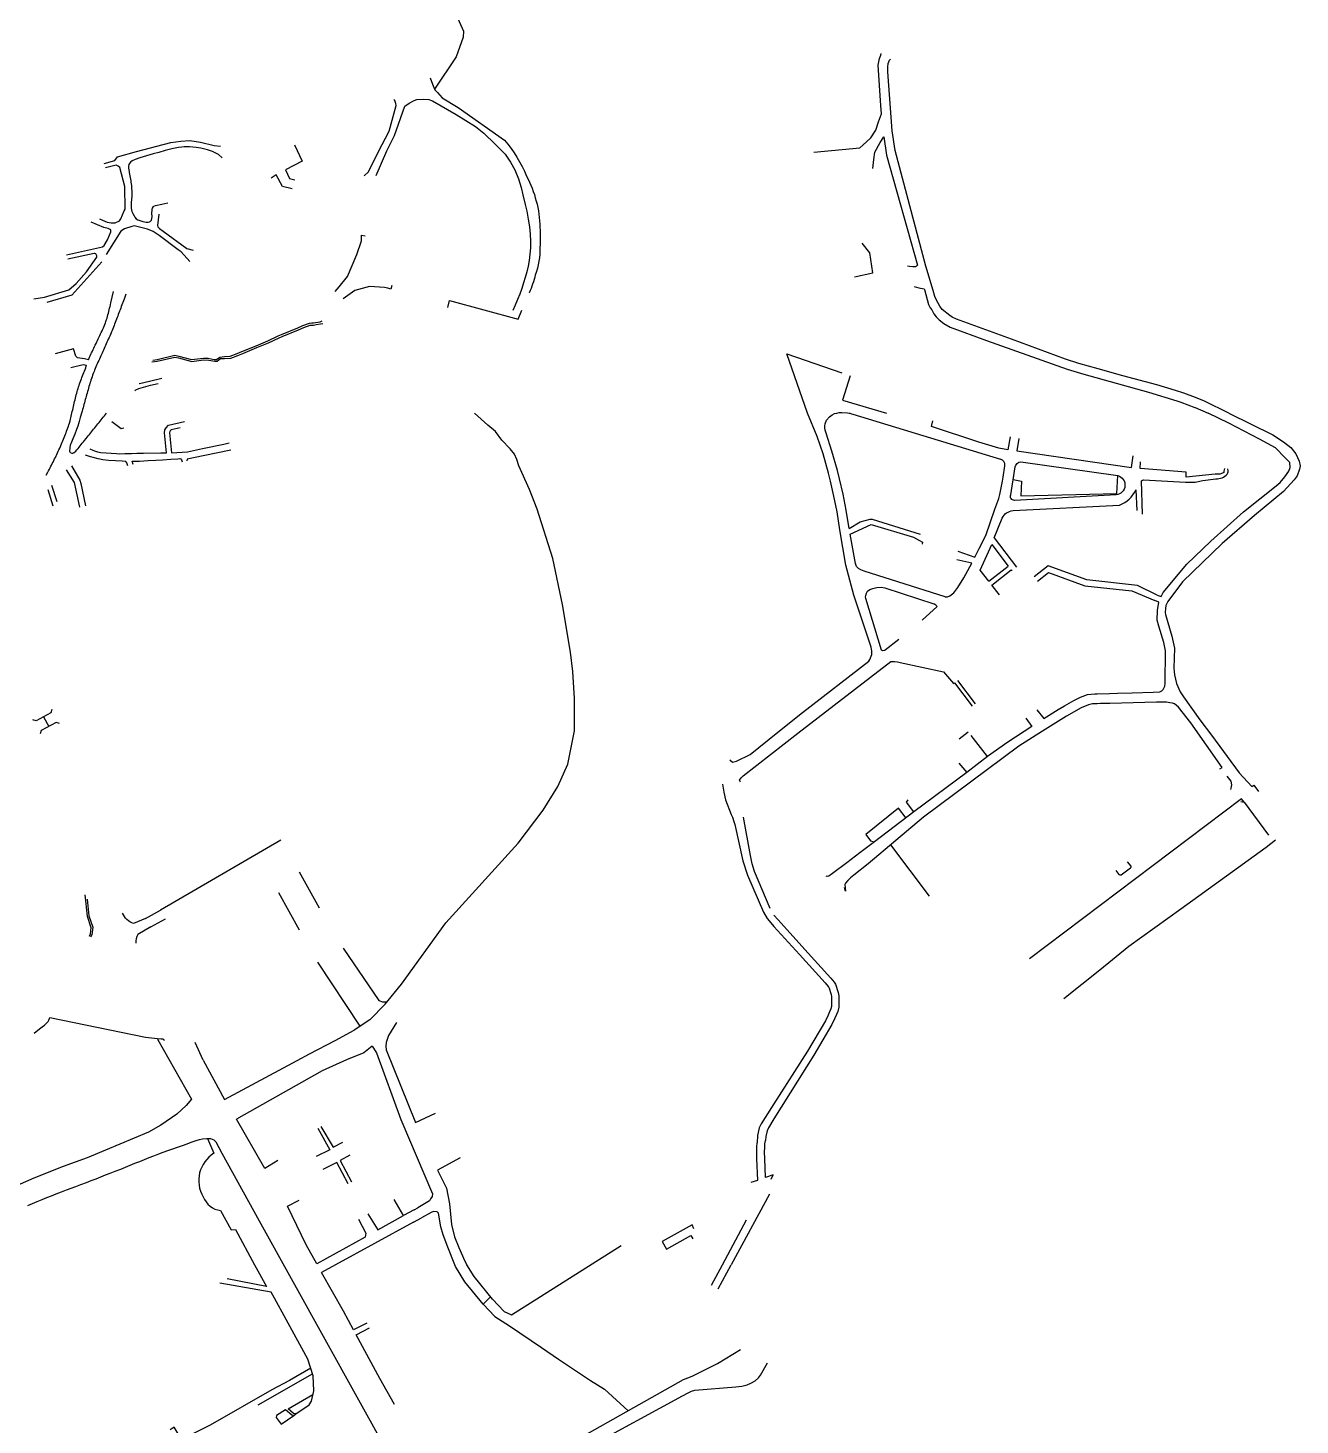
# Model space of a CAD drawing. Header units: inches. Extents: x 115195 to 116809, y 149977 to 152334.
# Drawn here: x 116062 to 116809, y 150406 to 151226 of the extents above; entities that cross this region are included whole.
import ezdxf

# ---------------------------------------------------------------- set-up
doc = ezdxf.new("R2010")
doc.units = ezdxf.units.IN
doc.header["$MEASUREMENT"] = 0
doc.layers.add('Alley', color=7, linetype='Continuous', true_color=0x005ce6)

msp = doc.modelspace()

# ---------------------------------------------------------------- linework, layer by layer
at = {"layer": 'Alley'}
for p, q in [((116075.67, 150957.63), (116078.64, 150948.06)), ((116073.45, 150955.2), (116076.42, 150945.63)), ((116629.35, 150926.7), (116642.37, 150909.54)), ((116627.91, 150922.82), (116637.65, 150910.2)), ((116626.18, 150901.23), (116637.65, 150910.2)), ((116627.95, 150898.93), (116639.42, 150907.91)), ((116639.42, 150907.91), (116639.8, 150907.41)), ((116632.39, 150893.29), (116627.97, 150898.94)), ((116606.04, 150841.63), (116616.48, 150827.88)), ((116607.78, 150842.95), (116618.22, 150829.2)), ((116075.81, 150825.94), (116075.23, 150824.02)), ((116066.52, 150819.36), (116064.6, 150819.93)), ((116075.23, 150824.02), (116066.52, 150819.36)), ((116078.28, 150818.33), (116069.57, 150813.66)), ((116070.87, 150821.69), (116073.92, 150815.99)), ((116080.2, 150817.75), (116078.28, 150818.33)), ((116069.57, 150813.66), (116068.99, 150811.75)), ((116608.73, 150808.71), (116614.16, 150812.83)), ((116625.47, 150798.33), (116615.84, 150810.74)), ((116608.5, 150794.48), (116613.25, 150789.06)), ((116762, 150791.18), (116763.22, 150791.91)), ((116774.21, 150771.85), (116776.19, 150771.56)), ((116776.19, 150771.56), (116790.59, 150752.1)), ((116210.32, 150749.26), (116139.58, 150708.16)), ((116591.41, 150716.3), (116568.69, 150746.48)), ((116221.08, 150730.67), (116232.87, 150709.52)), ((116221.33, 150696.48), (116209.18, 150718.24)), ((116130.78, 150703.34), (116139.58, 150708.16)), ((116133.84, 150698.32), (116142.62, 150703.04)), ((116256.87, 150639.98), (116232.02, 150677.66)), ((116164.63, 150620.03), (116159.94, 150630.47)), ((116500, 150594.52), (116494.79, 150586.39)), ((116497.44, 150541.38), (116474.92, 150500)), ((116288.57, 150532.23), (116282.45, 150528.83)), ((116288.57, 150532.23), (116290.83, 150533.42)), ((116288.14, 150525.01), (116242.37, 150500)), ((116288.14, 150525.01), (116292.94, 150527.56)), ((116469.71, 150500), (116483.86, 150526.4)), ((116242.37, 150500), (116234.13, 150495.49)), ((116463.25, 150487.95), (116469.71, 150500)), ((116467.19, 150485.79), (116474.92, 150500)), ((116333.46, 150481.15), (116329.1, 150476.73)), ((116196.93, 150417.64), (116228.97, 150435.84)), ((116210.57, 150406.42), (116217.84, 150411.42)), ((116217.84, 150411.42), (116219.19, 150412.36))]:
    msp.add_line(p, q, dxfattribs=at)
for points in [[(116383.09, 151279.68), (116376.18, 151272.78), (116354.65, 151251.63), (116344.96, 151253.61, 0.165507), (116343.68, 151253.45), (116334.24, 151248.83), (116313.38, 151238.21, 0.400399), (116312.46, 151235.61), (116317.57, 151224.27), (116317.46, 151220.79), (116313.3, 151209.09), (116300.62, 151190.11)], [(116297.99, 151196.75), (116299.36, 151193.2), (116300.74, 151189.81), (116302.43, 151188.12), (116305.01, 151185.11), (116314.56, 151179.35), (116341.61, 151160.22, -0.085797), (116354.62, 151139.17, -0.115575), (116362.53, 151108.87, -0.034049), (116362.53, 151097.43, -0.093936), (116359.78, 151081.06, -0.050124), (116356.17, 151070.61), (116356.17, 151070.59)], [(116474.03, 150796.34), (116475.68, 150794.97), (116477.98, 150795.61), (116486.06, 150799.56), (116502.24, 150812.66), (116516.7, 150824.26), (116555.63, 150854.36, 0.264023), (116557.04, 150862.54), (116546.97, 150893.09), (116542.12, 150910.75), (116538.73, 150931.44), (116537.03, 150941.99), (116535.23, 150951.18), (116533.21, 150960.01), (116532, 150964.77), (116528.8, 150976), (116525.42, 150986.33), (116519.66, 151000)], [(116608.09, 150919.01), (116617.96, 150915.34), (116620.44, 150920.48), (116624.48, 150928.18), (116629.81, 150943.65), (116632.11, 150949.77), (116632.7, 150952.13), (116634.21, 150959.94), (116634.62, 150962.31), (116635.65, 150968.99, 0.38894), (116632.99, 150972.97)], [(116741.8, 150959.45), (116747.46, 150959.52), (116751.94, 150960.35), (116759.49, 150961.47, 0.228103), (116766.27, 150964.11, 0.180999), (116766.65, 150967.15), (116766.66, 150967.29)], [(116629.35, 150926.7), (116634.04, 150938.35, -0.256841), (116640.42, 150942.77), (116702.99, 150946.02, 0.202487), (116712.59, 150954.84), (116713.12, 150942.88)], [(116130.78, 150703.34), (116123.78, 150700.37, -0.223781), (116117.32, 150706.48)], [(116133.84, 150698.32), (116126.37, 150693.87, 0.183066), (116125.14, 150688.71)], [(116167.26, 150574.01), (116171.01, 150565.44, 0.408502), (116164.7, 150539.8, 0.271602), (116174.91, 150531.77), (116181.22, 150520.37), (116183.71, 150520.66), (116194.85, 150500)]]:
    msp.add_lwpolyline(points, format="xyb", dxfattribs=at)
for points in [[(116523.35, 151153.12), (116550.49, 151155.81), (116552.22, 151157.23), (116556.96, 151161.66), (116559.74, 151166.08), (116561.49, 151170.98), (116563.08, 151175.61), (116562.69, 151180.55), (116561.24, 151204.19), (116561.9, 151208.25), (116562.84, 151210.19), (116563.04, 151211.18)], [(116767.1, 151000), (116752.9, 151007.02), (116747.57, 151009.2), (116740.76, 151011.69), (116735.83, 151013.29), (116724.81, 151016.57), (116704.86, 151021.92), (116690.43, 151026), (116679.12, 151029.2), (116671.17, 151031.6), (116639.48, 151043.48), (116607.12, 151055.11), (116604.64, 151056.3), (116603.33, 151057.22), (116598.76, 151060.88), (116597.44, 151062.8), (116595.43, 151066.34), (116594.51, 151068.43), (116593.46, 151071.93), (116589.26, 151086.29), (116571.21, 151154.25), (116569.46, 151165.74), (116566.82, 151200.4), (116566.86, 151203.34), (116567.04, 151205.19), (116567.85, 151207.13), (116568.5, 151207.81)], [(116259.33, 151139.32), (116261.86, 151141.59), (116267.58, 151153.62), (116273.96, 151165.59), (116278.06, 151180.66), (116277.92, 151181.77), (116277.24, 151183.55), (116276.59, 151184.11)], [(116266.25, 151139.53), (116272.48, 151154.05), (116277.06, 151163.06), (116283.23, 151180.12), (116285.63, 151182.05), (116288.54, 151183.59), (116290.21, 151184.01), (116294.27, 151184.36), (116297.25, 151184.14), (116299.3, 151183.25), (116313.32, 151175.36), (116324.59, 151168.33), (116329.52, 151164.28), (116336.21, 151157.81), (116340.93, 151153.1), (116342.01, 151152.02), (116345.25, 151147.35), (116347.7, 151142.72), (116349.89, 151137.62), (116351.46, 151132.37), (116352.42, 151128.04), (116353.84, 151122.41), (116354.8, 151118.58), (116355.65, 151113.9), (116356.29, 151109.4), (116356.71, 151105.08), (116356.91, 151100.95), (116356.9, 151097), (116356.67, 151093.24), (116356.23, 151089.65), (116355.58, 151086.25), (116354.77, 151082.95), (116353.87, 151079.66), (116352.88, 151076.38), (116351.8, 151073.12), (116350.63, 151069.86), (116349.37, 151066.62), (116348.02, 151063.39), (116346.58, 151060.18)], [(116558.14, 151143.65), (116558.71, 151148.8), (116559.25, 151153.27), (116562.41, 151158.93), (116564.44, 151162.24), (116566.14, 151151.44), (116584.32, 151086.8), (116583.78, 151086.25), (116583.05, 151085.88), (116581.63, 151085.88), (116579.51, 151086.09), (116578.47, 151086.31)], [(116106.6, 151146.6), (116112.86, 151148.29), (116114.29, 151150.54), (116125.45, 151153.57), (116145.61, 151158.81), (116151.59, 151159.73), (116156.75, 151159.96), (116163.04, 151159.05), (116171.2, 151157.14), (116174.86, 151156.75)], [(116175.83, 151149.85), (116173.7, 151151.82), (116170.15, 151153.62), (116167.29, 151154.54), (116163.39, 151155.48), (116160.62, 151155.93), (116156.62, 151156.23), (116153.61, 151156.28), (116152.19, 151156.2), (116150.22, 151155.91), (116146.32, 151155.05), (116142.43, 151154.08), (116138.54, 151153.08), (116135.23, 151152.2), (116131.37, 151151.11), (116127.55, 151149.94), (116124.72, 151148.94), (116122.95, 151148.12), (116121.97, 151147.4), (116121.33, 151146.62), (116120.97, 151145.88), (116120.81, 151144.89), (116120.83, 151143.86), (116120.95, 151142.86), (116121.11, 151141.88), (116121.22, 151141.3), (116121.41, 151140.33), (116121.6, 151139.34), (116121.79, 151138.36), (116121.98, 151137.38), (116122.15, 151136.39), (116122.27, 151135.59), (116122.4, 151134.59), (116122.51, 151133.6), (116122.6, 151132.6), (116122.67, 151131.6), (116122.73, 151130.6), (116122.77, 151129.6), (116122.78, 151128.6), (116122.77, 151128.04), (116122.72, 151127.04), (116122.64, 151126.04), (116122.55, 151125.04), (116122.46, 151124.04), (116122.39, 151123.04), (116122.34, 151122.04), (116122.36, 151121.04), (116122.42, 151120.26), (116122.6, 151119.27), (116122.87, 151118.3), (116123.34, 151117.16), (116124.06, 151115.88), (116124.63, 151114.95), (116125.38, 151114), (116126.27, 151113.45), (116129.25, 151112.47), (116130.21, 151112.2), (116131.22, 151112.01), (116132.29, 151112), (116133.23, 151112.34), (116133.55, 151112.53), (116134.26, 151113.25), (116134.59, 151114.16), (116134.65, 151115.19), (116134.63, 151115.75), (116134.59, 151116.79), (116134.58, 151117.81), (116134.63, 151118.81), (116134.8, 151119.78), (116135, 151120.4), (116135.54, 151121.29), (116135.72, 151121.47), (116136.62, 151121.87), (116140.31, 151122.59), (116143.88, 151123.39)], [(116218.24, 151157.46), (116222.92, 151147.97), (116213.04, 151142.73), (116215.47, 151137.81), (116218.5, 151136.88)], [(116103.87, 151114.12), (116105.46, 151113.26), (116108.31, 151112.17), (116110.63, 151111.62), (116112.96, 151111.79), (116115.6, 151112.91), (116116.32, 151113.98), (116118.31, 151118.67), (116118.85, 151119.74), (116118.74, 151133.05), (116115.74, 151144.13), (116114.68, 151145.03), (116113.61, 151145.57), (116107.38, 151143.95)], [(116216.95, 151131.69), (116211.32, 151133.05), (116207.64, 151139.81), (116204.53, 151137.99)], [(116084.48, 151092.9), (116105.6, 151097.58), (116106.5, 151098.29), (116108.5, 151101.74), (116110.52, 151106.32), (116110.34, 151107.57), (116108.91, 151108.3), (116106.42, 151109.02), (116098.9, 151112.11)], [(116138.58, 151116.74), (116137.91, 151110.07), (116138.07, 151109.26), (116138.98, 151108.33), (116141.16, 151106.89), (116155.07, 151096.7), (116158.84, 151095.66)], [(116156.76, 151088.92), (116151.73, 151094.74), (116150.07, 151095.88), (116138.88, 151104.22), (116135.22, 151106.68), (116131.97, 151108.01), (116124.2, 151109.95), (116122.77, 151109.6), (116118.48, 151108.19), (116116.33, 151106.77), (116107.64, 151093.15)], [(116242.18, 151071.47), (116244.61, 151074.16), (116249.49, 151080.28), (116254.95, 151093.12), (116257.75, 151101.22), (116257.67, 151104.47), (116259.87, 151103.97)], [(116547.39, 151080.08), (116558.09, 151082.4), (116556.24, 151094.06), (116551.76, 151099.84)], [(116065.28, 151067.1), (116071.55, 151068.14), (116085.84, 151072.34), (116090.15, 151076.1), (116096.12, 151082.92), (116102.16, 151091.62), (116102.17, 151092.34), (116101.63, 151093.42), (116101.1, 151093.6), (116100.56, 151093.6), (116085.18, 151090.39)], [(116105.2, 151088.74), (116087.59, 151069.14), (116072.85, 151064.87)], [(116097.3, 151031.27), (116097.88, 151032.73), (116098.31, 151033.63), (116098.73, 151034.53), (116099.16, 151035.44), (116099.59, 151036.34), (116100.02, 151037.24), (116100.45, 151038.15), (116100.88, 151039.05), (116101.31, 151039.95), (116101.74, 151040.86), (116102.17, 151041.76), (116102.6, 151042.66), (116103.03, 151043.57), (116103.56, 151044.68), (116103.99, 151045.59), (116104.42, 151046.49), (116104.84, 151047.4), (116105.26, 151048.31), (116105.68, 151049.22), (116106.09, 151050.14), (116106.48, 151051.05), (116106.87, 151051.98), (116107.23, 151052.91), (116107.58, 151053.84), (116107.93, 151054.85), (116108.23, 151055.8), (116108.51, 151056.76), (116108.77, 151057.72), (116109.02, 151058.69), (116109.26, 151059.66), (116109.49, 151060.64), (116109.72, 151061.61), (116109.95, 151062.59), (116110.19, 151063.56), (116110.49, 151064.76), (116111.98, 151071.29)], [(116275.54, 151074.96), (116274.83, 151072.81), (116273.06, 151073.3), (116271.14, 151073.74), (116262.44, 151074.22), (116253.82, 151071.92), (116249.7, 151069.1), (116246.85, 151067.03)], [(116582.25, 151074.28), (116585.15, 151073.48), (116588.21, 151072.96), (116588.33, 151072.55), (116590.81, 151063.72), (116591.72, 151061.8), (116592.74, 151060.57), (116593.96, 151058.29), (116595.22, 151056.56), (116597.1, 151054.8), (116599.81, 151052.57), (116603.51, 151050.5), (116624.8, 151042.67), (116672.16, 151025.72), (116681.96, 151022.76), (116720.09, 151012.28), (116736.61, 151007.19), (116738.98, 151006.36), (116747.27, 151003.32), (116747.38, 151003.22), (116755.02, 151000)], [(116119.15, 151069.8), (116118.34, 151066.83), (116116.6, 151062.56), (116116.25, 151061.63), (116115.89, 151060.69), (116115.54, 151059.76), (116115.18, 151058.82), (116114.83, 151057.89), (116114.47, 151056.95), (116114.11, 151056.02), (116113.75, 151055.09), (116113.39, 151054.15), (116113.03, 151053.22), (116112.67, 151052.29), (116112.3, 151051.36), (116111.93, 151050.43), (116111.56, 151049.5), (116111.18, 151048.57), (116110.8, 151047.65), (116110.55, 151047.06), (116110.16, 151046.14), (116109.77, 151045.22), (116109.37, 151044.3), (116108.96, 151043.39), (116108.56, 151042.48), (116108.15, 151041.56), (116107.74, 151040.65), (116107.33, 151039.74), (116106.91, 151038.83), (116106.5, 151037.92), (116106.08, 151037.01), (116105.67, 151036.1), (116105.26, 151035.19), (116104.92, 151034.46), (116104.51, 151033.55), (116104.1, 151032.63), (116103.69, 151031.72), (116103.29, 151030.8), (116102.88, 151029.89), (116102.48, 151028.97), (116102.09, 151028.05), (116101.69, 151027.13), (116101.31, 151026.21), (116100.93, 151025.29), (116100.56, 151024.36), (116100.1, 151023.15), (116099.75, 151022.21), (116099.42, 151021.27), (116099.1, 151020.33), (116098.78, 151019.38), (116098.48, 151018.43), (116098.17, 151017.47), (116097.88, 151016.52), (116097.59, 151015.56), (116097.3, 151014.6), (116097.03, 151013.67), (116096.75, 151012.71), (116096.48, 151011.75), (116096.21, 151010.79), (116095.94, 151009.82), (116095.67, 151008.86), (116095.41, 151007.89), (116095.15, 151006.93), (116094.89, 151005.96), (116094.62, 151005), (116094.36, 151004.03), (116094.1, 151003.07), (116093.84, 151002.1), (116093.57, 151001.14), (116093.26, 151000)], [(116308.39, 151062.03), (116309.45, 151066.07), (116349.77, 151055.16), (116351.9, 151060.48)], [(116134.5, 151030.07), (116137.75, 151030.45), (116148.02, 151032.79), (116150.2, 151032.45), (116157.95, 151030.36), (116164.87, 151031.26), (116168.03, 151031.02), (116171.47, 151030.43), (116172.92, 151030.52), (116174.86, 151031.96), (116177.3, 151032.07), (116180.98, 151032.33), (116185.02, 151033.77), (116187.93, 151034.96), (116196.24, 151038.43), (116203.12, 151041.28), (116209.23, 151044.17), (116211.14, 151044.89), (116220.75, 151048.97), (116223.74, 151050.31), (116227.44, 151051.52), (116228.55, 151051.71), (116229.58, 151051.7), (116230.97, 151051.91), (116233.69, 151052.45), (116234.91, 151052.6)], [(116135.16, 151031.14), (116137.62, 151031.55), (116148.01, 151033.98), (116150.38, 151033.51), (116157.8, 151031.52), (116164.91, 151032.19), (116167.68, 151032.17), (116171.23, 151031.5), (116172.6, 151031.49), (116174.51, 151032.91), (116177.2, 151033.3), (116180.59, 151033.5), (116184.61, 151034.94), (116187.46, 151036.1), (116195.77, 151039.57), (116202.62, 151042.4), (116208.74, 151045.3), (116210.68, 151046.04), (116220.26, 151050.1), (116223.29, 151051.46), (116227.15, 151052.72), (116228.45, 151052.94), (116229.49, 151052.93), (116230.75, 151053.13), (116233.37, 151053.65), (116234.6, 151054.06)], [(116097.3, 151031.27), (116095.02, 151031.84), (116090.82, 151032.35), (116089.92, 151033.33), (116088.43, 151037.64), (116077.79, 151034.8)], [(116519.66, 151000), (116507.53, 151034.71), (116539.95, 151023.54)], [(116086.96, 151026.83), (116094.2, 151028.59), (116096.14, 151028.1)], [(116087.55, 151000), (116087.79, 151000.97), (116088.02, 151001.94), (116088.26, 151002.92), (116088.49, 151003.89), (116088.72, 151004.86), (116088.96, 151005.83), (116089.19, 151006.81), (116089.43, 151007.78), (116089.67, 151008.75), (116089.91, 151009.72), (116090.16, 151010.69), (116090.42, 151011.65), (116090.68, 151012.62), (116090.91, 151013.4), (116091.2, 151014.36), (116091.49, 151015.32), (116091.8, 151016.27), (116092.12, 151017.22), (116092.45, 151018.16), (116092.77, 151019.08), (116093.12, 151020.02), (116093.47, 151020.95), (116093.83, 151021.89), (116094.19, 151022.82), (116094.56, 151023.75), (116094.93, 151024.68), (116095.3, 151025.61), (116095.67, 151026.54), (116096.03, 151027.47), (116096.14, 151028.1)], [(116544.81, 151021.87), (116540.29, 151007.5), (116566.07, 151000)], [(116124.49, 151013.1), (116125.15, 151013.63), (116126.87, 151014.43), (116133.72, 151016.38), (116138.26, 151017.32)], [(116127.09, 151017.36), (116127.31, 151017.33), (116133.14, 151018.75), (116140.33, 151020.49)], [(116072.39, 150963.48), (116073.38, 150965.22), (116073.86, 150966.1), (116074.34, 150966.98), (116074.8, 150967.87), (116075.26, 150968.76), (116075.62, 150969.48), (116076.07, 150970.37), (116076.51, 150971.27), (116076.96, 150972.16), (116077.4, 150973.06), (116077.84, 150973.96), (116078.27, 150974.86), (116078.7, 150975.76), (116079.13, 150976.67), (116079.56, 150977.57), (116079.98, 150978.48), (116080.39, 150979.39), (116080.8, 150980.3), (116081.12, 150981.02), (116081.52, 150981.94), (116081.91, 150982.87), (116082.29, 150983.79), (116082.66, 150984.72), (116083.04, 150985.65), (116083.4, 150986.58), (116083.76, 150987.52), (116084.12, 150988.45), (116084.47, 150989.39), (116084.81, 150990.33), (116085.15, 150991.27), (116085.47, 150992.22), (116085.79, 150993.17), (116086.09, 150994.12), (116086.45, 150995.36), (116086.71, 150996.33), (116086.95, 150997.3), (116087.18, 150998.27), (116087.41, 150999.24), (116087.55, 151000)], [(116093.26, 151000), (116092.43, 150997.37), (116091.86, 150995.15), (116090.96, 150992.29), (116090.29, 150990.4), (116089.25, 150987.59), (116088.15, 150984.79), (116087, 150982.02), (116086.61, 150981.1), (116086.34, 150979.62), (116086.22, 150977.63), (116086.59, 150976.86), (116087.51, 150976.43), (116088.1, 150976.44), (116088.99, 150976.87), (116089.79, 150977.64), (116090.48, 150978.42), (116091.15, 150979.19), (116091.8, 150979.96), (116092.44, 150980.73), (116093.07, 150981.5), (116093.69, 150982.27), (116094.3, 150983.04), (116094.92, 150983.81), (116095.95, 150985.11), (116096.57, 150985.88), (116097.2, 150986.65), (116097.83, 150987.43), (116098.46, 150988.2), (116099.09, 150988.98), (116099.72, 150989.75), (116100.35, 150990.53), (116100.99, 150991.3), (116101.62, 150992.08), (116102.25, 150992.86), (116102.88, 150993.64), (116103.51, 150994.42), (116104.14, 150995.2), (116104.77, 150995.98), (116105.39, 150996.77), (116106.01, 150997.56), (116106.7, 150998.46), (116107.3, 150999.26), (116107.86, 151000)], [(116271.6, 150652.98), (116281.24, 150664.71), (116307.32, 150700.63), (116349.64, 150747.43), (116364.5, 150766.84), (116373.1, 150780.8), (116378.98, 150793.92), (116382.89, 150813.4), (116382.77, 150832.37), (116381.81, 150848.27), (116380.52, 150859.6), (116375.78, 150887.66), (116370.13, 150914.6), (116360.94, 150943.62), (116356.37, 150955.18), (116350.17, 150969.07), (116348.92, 150972.72), (116347.49, 150975.81), (116345, 150979), (116340.21, 150984.15), (116336.37, 150989.14), (116331.86, 150992.88), (116323.99, 151000)], [(116544.18, 150932.21), (116542.44, 150942.96), (116540.6, 150952.32), (116538.54, 150961.3), (116537.3, 150966.2), (116534.05, 150977.6), (116530.57, 150988.25), (116530.08, 150989.89), (116529.86, 150991.37), (116529.84, 150992.58), (116530.05, 150993.68), (116530.85, 150995.81), (116532.59, 150997.82), (116534.16, 150999.02), (116535.62, 150999.7), (116536.88, 151000)], [(116536.88, 151000), (116538.22, 151000.24), (116539.89, 151000.37), (116543.16, 151000.23), (116544.2, 151000)], [(116544.2, 151000), (116544.52, 150999.9), (116545.49, 150999.65), (116546.26, 150999.37), (116632.99, 150972.97)], [(116725.19, 150893.16), (116727.54, 150892.25), (116728.64, 150894.74), (116742.46, 150911.23), (116756.64, 150924.71), (116775.89, 150941.94), (116794.99, 150957.24), (116797.39, 150959.19), (116800.18, 150962.58), (116802.47, 150965.96), (116803.17, 150967.96), (116802.97, 150970.95), (116800.06, 150973.84), (116794.69, 150979.55), (116785.22, 150984.73), (116767.25, 150994.03), (116755.02, 151000)], [(116767.1, 151000), (116793.03, 150987.24), (116799.35, 150983.07), (116803.61, 150979.71), (116806.51, 150975.98), (116808.48, 150971.75), (116809.04, 150969.04), (116808.71, 150967.02), (116807.26, 150963.19), (116805.66, 150960.86), (116799.22, 150953.94), (116782.24, 150939.78), (116763.36, 150923.46), (116740.01, 150900.96), (116731.29, 150889.46), (116730.28, 150887.08), (116729.97, 150885.26), (116729.82, 150882.99), (116730.04, 150881.83), (116733.65, 150869.01), (116735.37, 150861.99), (116734.96, 150850.32), (116735.24, 150846.33), (116736.47, 150841.23), (116738.68, 150836.32), (116740.62, 150833.44), (116750.18, 150819.97), (116757, 150810.99), (116773.26, 150788.8), (116780.63, 150780.7), (116781.83, 150781.59), (116784.62, 150777.81)], [(116098.01, 150978.96), (116099.96, 150978.19), (116100.86, 150977.82), (116102.52, 150977.29), (116104.48, 150976.94), (116107.7, 150976.61), (116110.71, 150976.38), (116113.7, 150976.21), (116115.69, 150976.15), (116118.67, 150976.19), (116122.64, 150976.33), (116125.63, 150976.43), (116127.64, 150976.46), (116129.67, 150976.42), (116139.84, 150976.67), (116143.14, 150976.57), (116141.93, 150988.47), (116142.21, 150990.16), (116142.88, 150991.34), (116144.26, 150992.88), (116153.73, 150994.98)], [(116118.1, 150991.11), (116116.46, 150990.67), (116111, 150994.94)], [(116151.26, 150991.27), (116145.84, 150990.15), (116145.33, 150989.58), (116145.08, 150989.13), (116144.95, 150988.38), (116146.14, 150976.65), (116155.53, 150977.2), (116164.36, 150979.19), (116176.87, 150981.84), (116180.03, 150982.47)], [(116638.67, 150985.98), (116637.36, 150978.35), (116632.18, 150979.49), (116620.37, 150982.94), (116592.52, 150992.18), (116593.22, 150995.47)], [(116643.83, 150985.16), (116642.65, 150977.87), (116710.05, 150968.07), (116711, 150974.86)], [(116120.45, 150969.1), (116119.92, 150970.83), (116119.18, 150971.61), (116117.1, 150971.67), (116113.09, 150971.93), (116109.1, 150972.23), (116105.8, 150972.6), (116102.91, 150973.11), (116100.01, 150973.87), (116098.52, 150974.39), (116095.56, 150975.19)], [(116123.51, 150969.8), (116122.99, 150971.72), (116127.3, 150971.8), (116132.28, 150972.08), (116136.8, 150972.34), (116140.71, 150972.57), (116145.67, 150972.88), (116149.85, 150973.2), (116150.53, 150973.25), (116151.48, 150973.14), (116152, 150972.5), (116152.34, 150971.31)], [(116180.96, 150978.22), (116164.74, 150974.8), (116155.37, 150972.98), (116155.01, 150972.02)], [(116092.17, 150944.75), (116089.13, 150959.17), (116084.36, 150966.72)], [(116087.25, 150968.97), (116092.18, 150960.65), (116092.8, 150958.67), (116095.59, 150945.63)], [(116742.06, 150962.31), (116742.1, 150965.33), (116715.09, 150967.43), (116715.3, 150971.41)], [(116764.57, 150967.4), (116764.46, 150966.75), (116764.34, 150965.85), (116764.22, 150965.12), (116763.53, 150964.68), (116761.85, 150964.22), (116759.18, 150964.19), (116742.06, 150962.31)], [(116640.51, 150960.94), (116645.38, 150959.98), (116645.04, 150951.39), (116701.47, 150952.75), (116701.96, 150963.28)], [(116716.41, 150940.68), (116715.94, 150960.29), (116716.5, 150960.56), (116717.07, 150960.74), (116741.8, 150959.45)], [(116544.18, 150932.21), (116550.61, 150936.11), (116556.57, 150937.64), (116557.59, 150937.72), (116585.92, 150928.94)], [(116544.68, 150928.95), (116557.09, 150934.65), (116581.93, 150927.2), (116587.28, 150924.17), (116586.99, 150922.99)], [(116600.62, 150892.14), (116553, 150907.22), (116550.98, 150907.91), (116549.59, 150908.77), (116548.44, 150909.94), (116547.79, 150911.63), (116544.68, 150928.95)], [(116626.18, 150901.23), (116621.11, 150907.71), (116627.91, 150922.82)], [(116600.62, 150892.14), (116601.89, 150892.18), (116603.31, 150892.79), (116605.56, 150894.5), (116608.06, 150897.63), (116611.44, 150903.25), (116616.23, 150911.88), (116607.5, 150913.75)], [(116725.19, 150893.16), (116713.45, 150898.83), (116683.73, 150902.1), (116661.09, 150910.25), (116652.76, 150903.91)], [(116654.76, 150901.3), (116661.32, 150906.3), (116682.52, 150898.6), (116710.24, 150895.61), (116723.67, 150889.87)], [(116573.42, 150867.01), (116565.23, 150860.73), (116564.88, 150860.61), (116563.91, 150860.46), (116563.59, 150860.53), (116563.24, 150860.77), (116553.96, 150891.14), (116553.85, 150892.04), (116553.92, 150892.97), (116554.27, 150894.21), (116554.98, 150895.45), (116556.35, 150896.4), (116558.12, 150897.08), (116560.46, 150897.57), (116563, 150897.7), (116565.17, 150897.37), (116593.86, 150887.94)], [(116586.99, 150878.34), (116595.94, 150886.34), (116595.03, 150887.26), (116593.86, 150887.94)], [(116654.36, 150825.75), (116658.58, 150820.72), (116666.99, 150825.96), (116670.64, 150828.07), (116676.1, 150831.22), (116680.01, 150833.21), (116681.56, 150833.83), (116684.12, 150834.68), (116688.38, 150835.23), (116689.88, 150835.22), (116697.12, 150835.41), (116701.82, 150835.51), (116710.32, 150835.76), (116722.83, 150836.15), (116726.64, 150836.38), (116727.87, 150836.98), (116728.58, 150837.79), (116729.5, 150839.75), (116729.83, 150841.2), (116730.03, 150860.33), (116728.97, 150865.32), (116726.1, 150874.97), (116725.06, 150878.4), (116725.21, 150884.04), (116726.07, 150888.89), (116723.67, 150889.87)], [(116480.25, 150783.3), (116479.73, 150784.39), (116480.68, 150785.77), (116481.95, 150787.04), (116514.1, 150812.12), (116568.6, 150854.08), (116569.68, 150854.24), (116570.79, 150854.19), (116572.53, 150853.88), (116574.05, 150853.55), (116599.66, 150848.01), (116605.43, 150841.14), (116606.04, 150841.63)], [(116763.22, 150791.91), (116744.84, 150818.11), (116737.59, 150827.28), (116735.22, 150829.21), (116734.15, 150829.59), (116732.57, 150829.9), (116730.56, 150830.22), (116729.81, 150830.23), (116724.66, 150830.17), (116704.16, 150829.63), (116697.3, 150829.56), (116691.88, 150829.56), (116689.87, 150829.34), (116687.04, 150829.21), (116684.69, 150828.72), (116680.53, 150826.93), (116671.88, 150822.06), (116657.75, 150813.3), (116643.75, 150804.48), (116587.76, 150762.7), (116555.29, 150735.34), (116547, 150728.75), (116544.99, 150727.15), (116543.3, 150725.53), (116541.96, 150723.94), (116541.61, 150723.28), (116541.97, 150719.31), (116541.35, 150721.43)], [(116647.86, 150820.79), (116651.38, 150816.01), (116637.44, 150806.78), (116625.47, 150798.33), (116613.25, 150789.06), (116582.2, 150765.8), (116559.09, 150748.24), (116550.5, 150741.79), (116542.71, 150735.88), (116534.29, 150729.63), (116532.13, 150728.17), (116531.33, 150728), (116530.62, 150728.07)], [(116768.42, 150779.05), (116768.61, 150779.71), (116768.86, 150781.74), (116768.57, 150783.81), (116766.27, 150786.83)], [(116469.68, 150782.12), (116470.48, 150777.42), (116471.5, 150773.02), (116474.83, 150764.26), (116475.65, 150762.67), (116476.45, 150760.29), (116476.96, 150758.51), (116481.73, 150737.07), (116484.45, 150728.71), (116493.91, 150706.93), (116495.98, 150703.34), (116499.17, 150699.53), (116500, 150698.61)], [(116577.6, 150762.14), (116573.2, 150767.98), (116553.93, 150752.65), (116556.74, 150748.88), (116559.09, 150748.24)], [(116582.2, 150765.8), (116577.86, 150771.5), (116578.77, 150772.99)], [(116776.19, 150771.56), (116774.64, 150773.45), (116650.15, 150679.64)], [(116497.68, 150709.09), (116488.58, 150730.87), (116487.17, 150735.41), (116486.11, 150740.15), (116482.14, 150762.81)], [(116794.58, 150749.17), (116789.04, 150744.87), (116739, 150708.69), (116708.46, 150686.86), (116691.51, 150673), (116670.27, 150656.01)], [(116700.8, 150731.47), (116702.66, 150729.12), (116703.1, 150728.85), (116703.59, 150728.8), (116704.01, 150728.92), (116709.48, 150733.05), (116709.73, 150733.37), (116709.85, 150733.75), (116709.85, 150734.05), (116707.59, 150736.59)], [(116095.09, 150717.09), (116096.57, 150704.54), (116098.73, 150698.05), (116098.32, 150694), (116097.62, 150692.76)], [(116096.45, 150714.58), (116097.6, 150704.77), (116099.8, 150698.16), (116099.34, 150693.67), (116098.54, 150692.25)], [(116500, 150705.3), (116502.44, 150702.38), (116518.2, 150685.01), (116533.41, 150668.31), (116535.43, 150665.88), (116536.14, 150664.63), (116537.71, 150659.81), (116538.1, 150657.9), (116538.11, 150653.79), (116538.09, 150651.19), (116537.56, 150648.72), (116536.66, 150646.84), (116535.82, 150644.64), (116534, 150641.01), (116523.43, 150623.01), (116500, 150585.72)], [(116500, 150698.61), (116514.99, 150682.09), (116530.13, 150665.46), (116531.84, 150663.4), (116532.15, 150662.86), (116533.51, 150658.7), (116533.76, 150657.46), (116533.76, 150653.81), (116533.75, 150651.67), (116533.42, 150650.13), (116532.67, 150648.55), (116531.84, 150646.4), (116530.18, 150643.08), (116519.72, 150625.27), (116500, 150594.52)], [(116246.96, 150685.81), (116267.86, 150655.17), (116270.11, 150654.38), (116272.74, 150654.37)], [(116271.6, 150652.98), (116262.68, 150643.76), (116253.31, 150637.65)], [(116065.41, 150635.94), (116068.62, 150638.43), (116070.19, 150639.65), (116071.38, 150640.63), (116072.9, 150642), (116073.56, 150642.77), (116074.1, 150643.61), (116074.64, 150645.17), (116130.86, 150633.55), (116137.89, 150632.72), (116140.06, 150632.65), (116141.05, 150632.51), (116141.47, 150632.3), (116141.95, 150631.87)], [(116164.63, 150620.03), (116177.26, 150597), (116219.82, 150619.87), (116227.2, 150623.76), (116242.2, 150631.62), (116253.31, 150637.65)], [(116278.31, 150642.22), (116273.61, 150634.6), (116272.11, 150630.48), (116271.93, 150628.32), (116272.22, 150626.12), (116289.42, 150583.56), (116301.17, 150588.89)], [(116137.8, 150632.43), (116157.86, 150597.1), (116154.6, 150593.49), (116149.11, 150588.33), (116139.79, 150581.93), (116132.64, 150577.89), (116107.4, 150567.31), (116096.57, 150562.83), (116082.44, 150557.66), (116065.17, 150550.83), (116050.47, 150544.42), (116043.88, 150555.79), (116040.48, 150561.87), (116038.81, 150565.24), (116053.53, 150574.21), (116051.9, 150577.29), (116037.59, 150568.76), (116036.84, 150570.36)], [(116263.97, 150628.29), (116258.99, 150624.45), (116248.87, 150620.35)], [(116263.97, 150628.29), (116266.41, 150624.42), (116280.7, 150585.19), (116299.38, 150541.67), (116299.27, 150539.99), (116298.18, 150538.59), (116297.67, 150537.53), (116290.83, 150533.42)], [(116248.87, 150620.35), (116234.54, 150613.77), (116184.2, 150585.53)], [(116208.57, 150561.25), (116200.93, 150556.53), (116184.2, 150585.53)], [(116232.02, 150580.08), (116239.03, 150567.47), (116231.1, 150563.54)], [(116233.82, 150581.11), (116240.99, 150568.96), (116246.66, 150571.86)], [(116494.79, 150586.39), (116492.52, 150582.64), (116491.39, 150580.26), (116490.41, 150575.91), (116490.1, 150571.52)], [(116500, 150585.72), (116496.76, 150580.36), (116495.96, 150578.68), (116495.18, 150575.21), (116495.03, 150573)], [(116061.65, 150534.77), (116064.41, 150535.95), (116067.24, 150537.14), (116070.02, 150538.27), (116072.81, 150539.39), (116075.6, 150540.49), (116078.39, 150541.58), (116081.53, 150542.79), (116084.33, 150543.86), (116087.14, 150544.92), (116089.95, 150545.98), (116092.75, 150547.04), (116096.15, 150548.34), (116098.96, 150549.41), (116101.75, 150550.49), (116104.55, 150551.57), (116107.35, 150552.66), (116110.14, 150553.75), (116112.93, 150554.85), (116116.25, 150556.17), (116119.03, 150557.29), (116121.81, 150558.41), (116124.6, 150559.54), (116127.38, 150560.66), (116130.17, 150561.78), (116132.95, 150562.89), (116135.74, 150563.99), (116138.54, 150565.07), (116141.2, 150566.06), (116144.01, 150567.07), (116146.84, 150568.05), (116149.67, 150569.02), (116152.5, 150570), (116155.34, 150570.99), (116157.69, 150571.85), (116160.53, 150572.9), (116162.45, 150573.48), (116164.34, 150573.85), (116166.91, 150574), (116167.94, 150574.03), (116168.95, 150573.99), (116170.02, 150573.74), (116170.88, 150573.27), (116171.66, 150572.61), (116172.08, 150572.16), (116175.58, 150565.49), (116197.65, 150525.78), (116274.81, 150386.71)], [(116486.62, 150548.38), (116490.46, 150549.65), (116489.99, 150562.21), (116489.88, 150566.11), (116489.96, 150569.26), (116490.1, 150571.52)], [(116498.38, 150550.18), (116499.49, 150552.73), (116495.03, 150551.18), (116494.62, 150562.37), (116494.51, 150566.12), (116494.59, 150569.05), (116494.71, 150571.01), (116495.03, 150573)], [(116250.9, 150564.34), (116245.07, 150561.18), (116251.84, 150548.55)], [(116315.7, 150562.7), (116302.29, 150555.59), (116307.58, 150544.87), (116309.29, 150535.69), (116310.49, 150523.62), (116312.3, 150516.31), (116314.85, 150510.18), (116318.44, 150501.99), (116319.64, 150500)], [(116249.78, 150547.52), (116243.12, 150560.01), (116235.02, 150555.85)], [(116255.95, 150526.81), (116260.27, 150518.51), (116259.8, 150516.24), (116231.48, 150500.51), (116225.21, 150511.68), (116214.26, 150534.3), (116221.09, 150537.83)], [(116261.49, 150529.85), (116267.31, 150520.42), (116282.45, 150528.83), (116276.89, 150538.31)], [(116312.49, 150500), (116308.33, 150510.33), (116305.75, 150517.58), (116304.27, 150522.26), (116302.89, 150530.29), (116302.11, 150531.05), (116299.9, 150531.28), (116298.65, 150530.59), (116292.94, 150527.56)], [(116452.96, 150521.11), (116451.91, 150523.35), (116434.29, 150513.53), (116436.78, 150509.09), (116451.22, 150517.19), (116452.3, 150515.26)], [(116341.56, 150472.61), (116345.71, 150470.48), (116410.15, 150511.22)], [(116194.85, 150500), (116201.79, 150487.13), (116178.77, 150491.6)], [(116336.08, 150469.57), (116329.1, 150476.73), (116318.36, 150490), (116312.95, 150498.95), (116312.49, 150500)], [(116341.56, 150472.61), (116334.58, 150479.77), (116323.84, 150493.03), (116319.64, 150500)], [(116219.19, 150412.36), (116226.94, 150417.7), (116228.26, 150419.96), (116229.75, 150425.9), (116229.33, 150434.71), (116226.2, 150444.52), (116213.41, 150467.74), (116206.56, 150480.35), (116204.59, 150483.89), (116174.45, 150489.17)], [(116260.8, 150465.73), (116253.02, 150461.67), (116247.1, 150472.69), (116234.13, 150495.49)], [(116336.08, 150469.57), (116344.58, 150464.04), (116363.33, 150451.28), (116373.33, 150444.45), (116392.22, 150432.07), (116400.47, 150426.99), (116414.33, 150414.25)], [(116277.12, 150417.84), (116268.38, 150433.1), (116254.52, 150458.87), (116262.34, 150462.95)], [(116446.93, 150432.64), (116451.95, 150434.6), (116466.72, 150441.9), (116480.33, 150450.23)], [(116390.77, 150392.91), (116446.16, 150422.94), (116449.53, 150424.69), (116451.54, 150425.67), (116453.42, 150426.36), (116477.6, 150428.36), (116481.2, 150428.7), (116484.32, 150429.44), (116486.42, 150430.4), (116488.86, 150431.82), (116490.97, 150433.5), (116492.15, 150435.16), (116496.2, 150442.41)], [(116227.9, 150439.19), (116215.35, 150432), (116205.1, 150426.45), (116168.75, 150405.81), (116152.03, 150397.36), (116147.6, 150404.58), (116145.3, 150403.09)], [(116335.93, 150382.37), (116340.44, 150374.28), (116342.66, 150373.84), (116446.93, 150432.64)], [(116219.19, 150412.36), (116217.78, 150412.54), (116214.66, 150415.36), (116229.19, 150423.7)], [(116217.84, 150411.42), (116216.78, 150411.72), (116213.13, 150414.71), (116207.84, 150411.52), (116207.62, 150410.23), (116210.57, 150406.42)]]:
    msp.add_lwpolyline(points, dxfattribs=at)
msp.add_lwpolyline([(116644.93, 150971.4), (116701.96, 150963.28, -0.838846), (116700.97, 150952.02), (116641.34, 150948.76, -0.567776), (116639.11, 150952.07), (116641.7, 150968.36, -0.347354)], format="xyb", close=True, dxfattribs=at)

doc.saveas('drawing.dxf')
